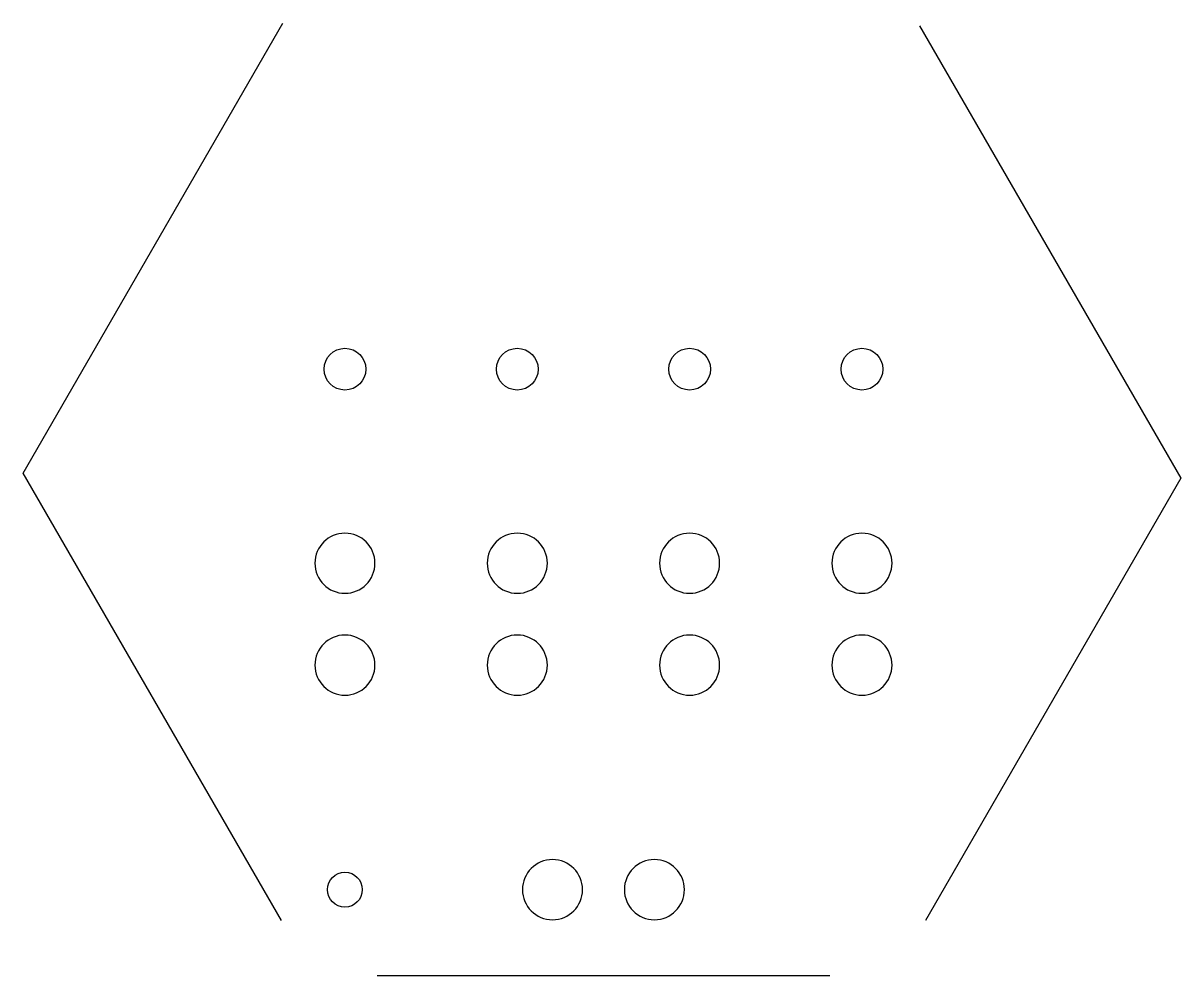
# Model space of a CAD drawing. Header units: inches. Extents: x -1.64 to 1.64, y -1.42 to 1.27.
import ezdxf

# ---------------------------------------------------------------- set-up
doc = ezdxf.new("R2010")
doc.units = ezdxf.units.IN
doc.header["$MEASUREMENT"] = 0

msp = doc.modelspace()

# ---------------------------------------------------------------- linework, layer by layer
msp.add_line((0.6446, -1.4215), (-0.6364, -1.4215))
for points in [[(-0.9067, -1.2654), (-1.6373, 0), (-0.9023, 1.2731)], [(0.8985, 1.2654), (1.6373, -0.0142), (0.9149, -1.2654)]]:
    msp.add_lwpolyline(points)
for points in [[(-0.6421, -0.2545, 1), (-0.8121, -0.2545, 1)], [(-0.1546, -0.2545, 1), (-0.3246, -0.2545, 1)], [(0.3328, -0.2545, 1), (0.1628, -0.2545, 1)], [(0.8203, -0.2545, 1), (0.6503, -0.2545, 1)], [(-0.6421, -0.5426, 1), (-0.8121, -0.5426, 1)], [(-0.1546, -0.5426, 1), (-0.3246, -0.5426, 1)], [(0.3328, -0.5426, 1), (0.1628, -0.5426, 1)], [(0.8203, -0.5426, 1), (0.6503, -0.5426, 1)], [(-0.14, -1.2627, 1), (-0.14, -1.0927, 1)], [(0.1482, -1.2627, 1), (0.1482, -1.0927, 1)]]:
    msp.add_lwpolyline(points, format="xyb", close=True)
for centre, radius in [((-0.7271, 0.2944), 0.0591), ((-0.2396, 0.2944), 0.0591), ((0.2478, 0.2944), 0.0591), ((0.7353, 0.2944), 0.0591), ((-0.7271, -1.1777), 0.0492)]:
    msp.add_circle(centre, radius)

doc.saveas('drawing.dxf')
